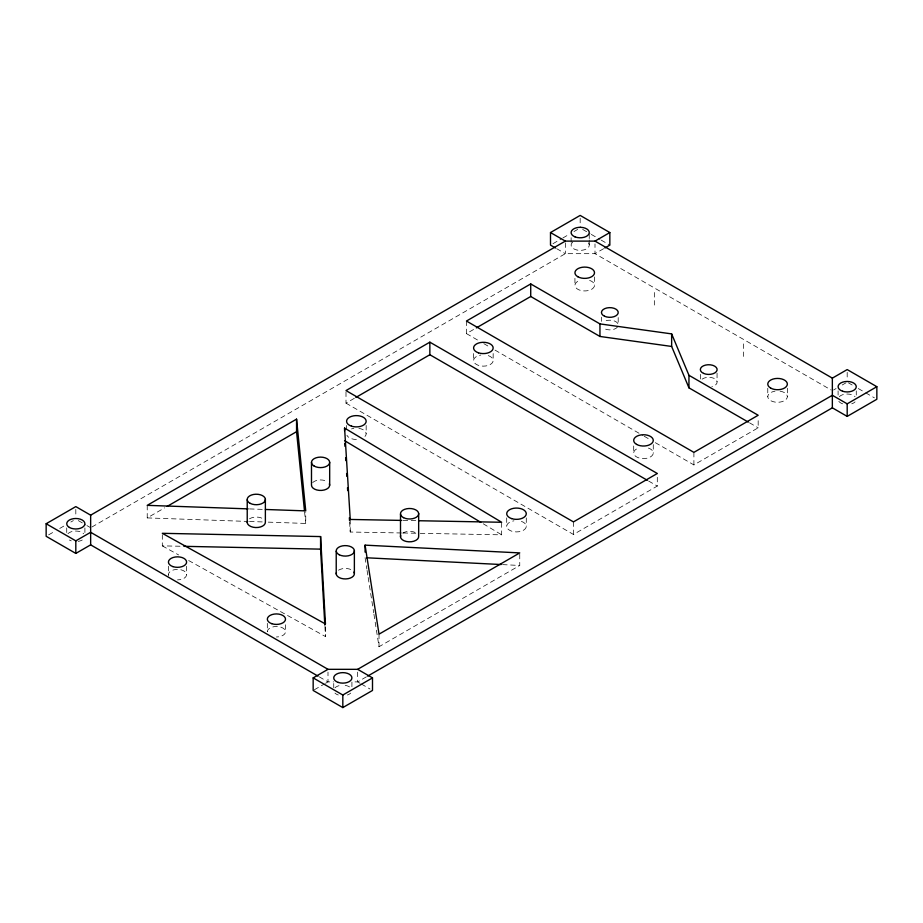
<?xml version="1.0" encoding="UTF-8"?>
<svg xmlns="http://www.w3.org/2000/svg" width="923" height="923" viewBox="0 0 923 923"><rect width="100%" height="100%" fill="white"/><g stroke="black" fill="none" stroke-linecap="round" stroke-linejoin="round"><path stroke-width="0.69" stroke-dasharray="4.62 3.46" d="M48.619 534.867L54.803 531.302M59.753 528.441L64.691 525.591M70.875 522.026L73.344 520.595M552.981 243.684L561.634 238.688M562.868 237.972L569.041 234.407M573.991 231.546L577.694 229.412M91.896 527.01L565.337 253.675L595 253.675L831.104 389.979M603.654 248.679L595 253.675L595 243.903M147.23 505.343L147.23 517.907L164.652 507.846M345.998 391.975L345.998 403.143L354.628 398.159M466.45 321.042L466.45 333.607L475.103 328.611M373.93 614.222L379.018 646.723L519.753 565.464L519.753 554.308M345.998 403.143L573.448 534.463L657.303 486.052L657.303 473.487M655.365 442.682L693.9 464.927L758.175 427.811L758.175 418.05M314.397 689.735L324.285 684.024M325.519 683.32L328 681.889L333.641 681.889M833.584 389.991L836.053 388.56M842.238 384.995L845.941 382.849M366.385 676.847L357.663 681.889L352.009 681.889M403.097 520.434L415.95 520.676M349.621 522.014L350.244 532.017L401.667 532.975M403.097 532.998L418.811 533.286M420.242 533.321L501.662 534.832L501.662 522.268M162.31 534.705L162.31 545.874L181.012 546.254M249.545 508.919L263.955 509.427M147.23 517.907L248.102 521.437M249.545 521.483L262.513 521.933M268.281 522.141L305.744 523.445L305.744 512.288M502.562 564.611L519.753 565.464M162.31 545.874L178.624 554.942M188.661 560.526L325.461 636.558L325.461 626.786M582.644 229.412L590.062 233.692M591.297 234.407L599.95 239.403M601.185 240.118L609.838 245.114M848.422 382.849L852.125 384.995M858.309 388.56L864.493 392.125M865.728 392.84L874.381 397.836M556.684 248.679L565.337 253.675L565.337 241.111M749.522 422.815L758.175 427.811M466.45 333.607L478.875 340.783M483.848 343.656L490.055 347.244M495.028 350.117L642.939 435.506M644.185 436.221L650.392 439.81M648.604 481.033L657.303 486.052M78.293 520.595L85.712 524.875M86.947 525.591L90.65 527.725M360.132 683.32L357.663 681.889L357.663 672.117M361.366 684.024L370.019 689.02M319.3 676.871L328 681.889L328 672.117M483.26 523.791L501.662 534.832M365.081 557.711L366.846 569.006M367.066 570.426L367.954 576.079M368.173 577.486L373.711 612.814M304.59 511.977L305.744 523.445M324.908 626.532L325.461 636.558M856.267 390.891L856.267 395.079M847.187 372.373L847.187 379.341M838.096 390.891L838.096 395.079M787.354 388.26L787.354 396.636M767.774 388.26L767.774 396.636M743.35 343.887L743.35 356.44M717.056 373.169L717.056 381.545M700.407 374.357L700.407 379.941M693.9 452.362L693.9 464.927M654.338 292.499L654.338 305.063M653.276 444.574L653.276 452.951M633.697 445.971L633.697 452.951M618.191 317.558L618.191 324.538A8.388 4.846 0 0 0 612.226 320.396A8.388 4.846 0 0 0 603.319 321.989M601.496 317.177L601.496 321.354M594.516 276.923L594.516 285.299M589.243 234.384L589.243 238.572M589.243 239.968L589.243 245.553M580.175 218.209L580.175 226.585M574.937 278.319L574.937 285.299M573.448 521.899L573.448 534.463M571.129 237.707L571.129 244.676M526.283 517.895L526.283 526.272M506.704 517.895L506.704 526.272M493.159 353.532L493.159 360.512M473.58 353.532L473.58 360.512M379.018 634.159L379.018 646.723M366.166 425.457L366.166 433.822M351.917 682.074L351.917 687.658M350.244 519.453L350.244 532.017M346.587 425.457L346.587 429.633M333.734 683.47L333.734 687.658M285.507 624.756L285.507 631.736A9.092 5.25 0 0 1 276.415 636.985M267.324 623.36L267.324 631.736A9.092 5.25 0 0 1 276.415 626.486A9.092 5.25 0 0 1 285.507 631.736M186.608 566.261L186.608 574.637M168.424 566.261L168.424 574.637M84.904 527.921L84.904 533.506M75.813 509.392L75.813 516.372M66.733 527.921L66.733 533.506M350.705 693.081A9.092 5.25 0 0 1 347.371 694.996M338.279 694.996A9.092 5.25 0 0 1 334.957 693.081M334.957 687.831A9.092 5.25 0 0 1 340.472 685.385M345.179 685.385A9.092 5.25 0 0 1 350.705 687.831M589.624 280.407A9.795 5.653 0 0 1 592.231 288.934A9.795 5.653 0 0 1 577.233 288.934A9.795 5.653 0 0 1 579.829 280.407M780.097 391.179A9.795 5.653 0 0 1 785.588 399.878A9.795 5.653 0 0 1 769.551 399.878A9.795 5.653 0 0 1 775.032 391.179M488.267 355.609A9.795 5.653 0 0 1 490.298 364.504A9.795 5.653 0 0 1 474.895 363.327A9.795 5.653 0 0 1 480.837 355.043M358.909 428.364A9.795 5.653 0 0 1 364.85 436.648M356.382 439.475A9.795 5.653 0 0 1 346.921 435.287M351.478 428.93A9.795 5.653 0 0 1 353.844 428.364M521.391 521.38A9.795 5.653 0 0 1 523.422 530.264A9.795 5.653 0 0 1 508.019 529.098A9.795 5.653 0 0 1 513.961 520.814M648.384 448.059A9.795 5.653 0 0 1 650.992 456.585A9.795 5.653 0 0 1 635.993 456.585A9.795 5.653 0 0 1 638.589 448.059M588.413 242.876A9.092 5.25 0 0 1 579.425 250.352A9.092 5.25 0 0 1 572.721 242.126M855.056 401.886A9.092 5.25 0 0 1 851.733 403.812M842.641 403.812A9.092 5.25 0 0 1 838.407 400.628M839.307 396.648A9.092 5.25 0 0 1 855.056 396.648M82.251 540.001A9.092 5.25 0 0 1 78.167 541.363M71.267 540.843A9.092 5.25 0 0 1 69.387 540.001M67.944 533.667A9.092 5.25 0 0 1 83.693 533.667M402.797 533.09A9.092 5.25 0 0 1 415.627 532.663M312.701 482.567A9.092 5.25 0 0 1 327.007 481.483M338.51 570.206A9.092 5.25 0 0 1 352.898 570.806M249.51 518.818A9.092 5.25 0 0 1 263.897 519.43M702.115 379.157A8.388 4.846 0 0 1 715.429 379.226A8.388 4.846 0 0 1 711.875 386.633M617.499 327.019A8.388 4.846 0 0 1 603.042 327.884M168.736 575.998A9.092 5.25 0 0 1 175.935 569.468A9.092 5.25 0 0 1 186.573 574.187A9.092 5.25 0 0 1 177.516 579.886"/><path stroke-width="1.38" d="M318.054 676.144L90.65 544.858L75.813 553.419L46.15 536.298L46.15 523.733L75.813 506.6L90.65 515.172L565.337 241.111L595 241.111L832.35 378.142L847.187 369.581L876.85 386.702L876.85 399.267L847.187 416.4L832.35 407.828L367.631 676.132M555.45 247.964L550.5 245.114L550.5 232.55L580.175 215.417L609.838 232.55L609.838 245.114L604.9 247.964M46.15 523.733L75.813 540.866L90.65 532.294L328 669.325L357.663 669.325L832.35 395.275L847.187 403.836L876.85 386.702M595 241.111L609.838 232.55M265.397 509.473L305.744 510.892L296.56 419.134L147.23 505.343L248.102 508.873M429.853 342.168L345.998 390.579L573.448 521.899L657.303 473.487L429.853 342.168L429.853 354.732L647.369 480.306M530.725 283.938L466.45 321.042L693.9 452.362L758.175 415.258L688.95 375.292L671.644 333.895L599.95 323.904L530.725 283.938L530.725 296.491L599.95 336.457L671.644 346.448L688.95 387.845L748.288 422.099M167.144 506.404L296.56 431.687L296.56 419.134M355.863 397.444L429.853 354.732M476.337 327.896L530.725 296.491M357.663 669.325L372.5 677.886L372.5 690.45L342.825 707.583L313.162 690.45L313.162 677.886L328 669.325M313.162 677.886L342.825 695.019L372.5 677.886M401.667 520.41L350.244 519.453L344.579 428.076L501.662 522.268L418.811 520.734M320.581 536.575L162.31 533.309L325.461 623.994L320.581 536.575L320.581 549.139L324.827 625.102M183.885 546.324L320.581 549.139M365.081 545.147L519.753 552.912L379.018 634.159L365.081 545.147L365.081 552.127M366.512 557.78L501.131 564.53M550.5 232.55L565.337 241.111M344.579 440.629L480.802 522.326M296.56 431.687L304.452 510.546M344.764 443.49L344.937 446.34M345.64 457.773L345.825 460.623M346.621 473.476L346.794 476.326M347.498 487.748L347.683 490.609M349.356 517.734L349.54 520.595M847.187 403.836L847.187 416.4M832.35 378.142L832.35 407.828M688.95 375.292L688.95 387.845M671.644 333.895L671.644 346.448M599.95 323.904L599.95 336.457M418.661 513.442L418.661 536.275A9.092 5.25 0 0 1 408.912 541.813A9.092 5.25 0 0 1 400.674 535.513M400.501 514.042L400.501 536.886M354.374 550.546L354.374 573.391M344.579 428.076L344.579 430.868M342.825 695.019L342.825 707.583M336.226 551.158L336.226 573.991M329.673 462.354L329.673 485.198M311.489 462.354L311.489 485.198A9.092 5.25 0 0 0 321.769 490.401A9.092 5.25 0 0 0 329.361 483.837M265.374 499.17L265.374 522.003A9.092 5.25 0 0 1 255.636 527.541A9.092 5.25 0 0 1 247.399 521.241M247.226 499.77L247.226 522.614M90.65 515.172L90.65 544.858M75.813 540.866L75.813 553.419M353.936 572.041A9.092 5.25 0 0 1 345.825 578.929A9.092 5.25 0 0 1 336.399 572.629M577.81 276.738A9.795 5.653 0 0 0 594.181 274.2A9.795 5.653 0 0 0 582.194 267.278A9.795 5.653 0 0 0 577.81 276.738M770.647 388.075A9.795 5.653 0 0 0 787.019 385.537A9.795 5.653 0 0 0 775.032 378.615A9.795 5.653 0 0 0 770.647 388.075M511.596 518.599A9.795 5.653 0 0 0 526.283 513.707A9.795 5.653 0 0 0 511.596 508.815A9.795 5.653 0 0 0 511.596 518.599M351.478 426.161A9.795 5.653 0 0 0 366.166 421.269A9.795 5.653 0 0 0 351.478 416.365A9.795 5.653 0 0 0 351.478 426.161M478.472 352.84A9.795 5.653 0 0 0 493.159 347.948A9.795 5.653 0 0 0 478.472 343.056A9.795 5.653 0 0 0 478.472 352.84M636.57 444.39A9.795 5.653 0 0 0 652.942 441.852A9.795 5.653 0 0 0 640.954 434.929A9.795 5.653 0 0 0 636.57 444.39M338.279 682.432A9.092 5.25 0 0 0 351.917 677.886A9.092 5.25 0 0 0 338.279 673.34A9.092 5.25 0 0 0 338.279 682.432M575.006 236.865A9.092 5.25 0 0 0 589.243 232.988A9.092 5.25 0 0 0 576.31 227.808A9.092 5.25 0 0 0 575.006 236.865M842.641 391.248A9.092 5.25 0 0 0 856.267 386.702A9.092 5.25 0 0 0 842.641 382.157A9.092 5.25 0 0 0 842.641 391.248M703.568 373.4A8.388 4.846 0 0 0 717.044 370.25A8.388 4.846 0 0 0 705.587 365.081A8.388 4.846 0 0 0 703.568 373.4M604.553 316.243A8.388 4.846 0 0 0 618.122 313.243A8.388 4.846 0 0 0 606.838 307.959A8.388 4.846 0 0 0 604.553 316.243M172.97 566.63A9.092 5.25 0 0 0 186.608 562.084A9.092 5.25 0 0 0 172.97 557.538A9.092 5.25 0 0 0 172.97 566.63M271.87 623.717A9.092 5.25 0 0 0 285.507 619.171A9.092 5.25 0 0 0 271.87 614.626A9.092 5.25 0 0 0 271.87 623.717M69.387 527.448A9.092 5.25 0 0 0 84.593 525.095A9.092 5.25 0 0 0 73.471 518.668A9.092 5.25 0 0 0 69.387 527.448M403.536 517.665A9.092 5.25 0 0 0 418.488 514.803A9.092 5.25 0 0 0 406.72 508.758A9.092 5.25 0 0 0 403.536 517.665M339.26 554.769A9.092 5.25 0 0 0 354.201 551.919A9.092 5.25 0 0 0 342.445 545.874A9.092 5.25 0 0 0 339.26 554.769M314.155 466.069A9.092 5.25 0 0 0 329.361 463.715A9.092 5.25 0 0 0 318.227 457.289A9.092 5.25 0 0 0 314.155 466.069M250.248 503.393A9.092 5.25 0 0 0 265.201 500.531A9.092 5.25 0 0 0 253.444 494.486A9.092 5.25 0 0 0 250.248 503.393"/></g></svg>
